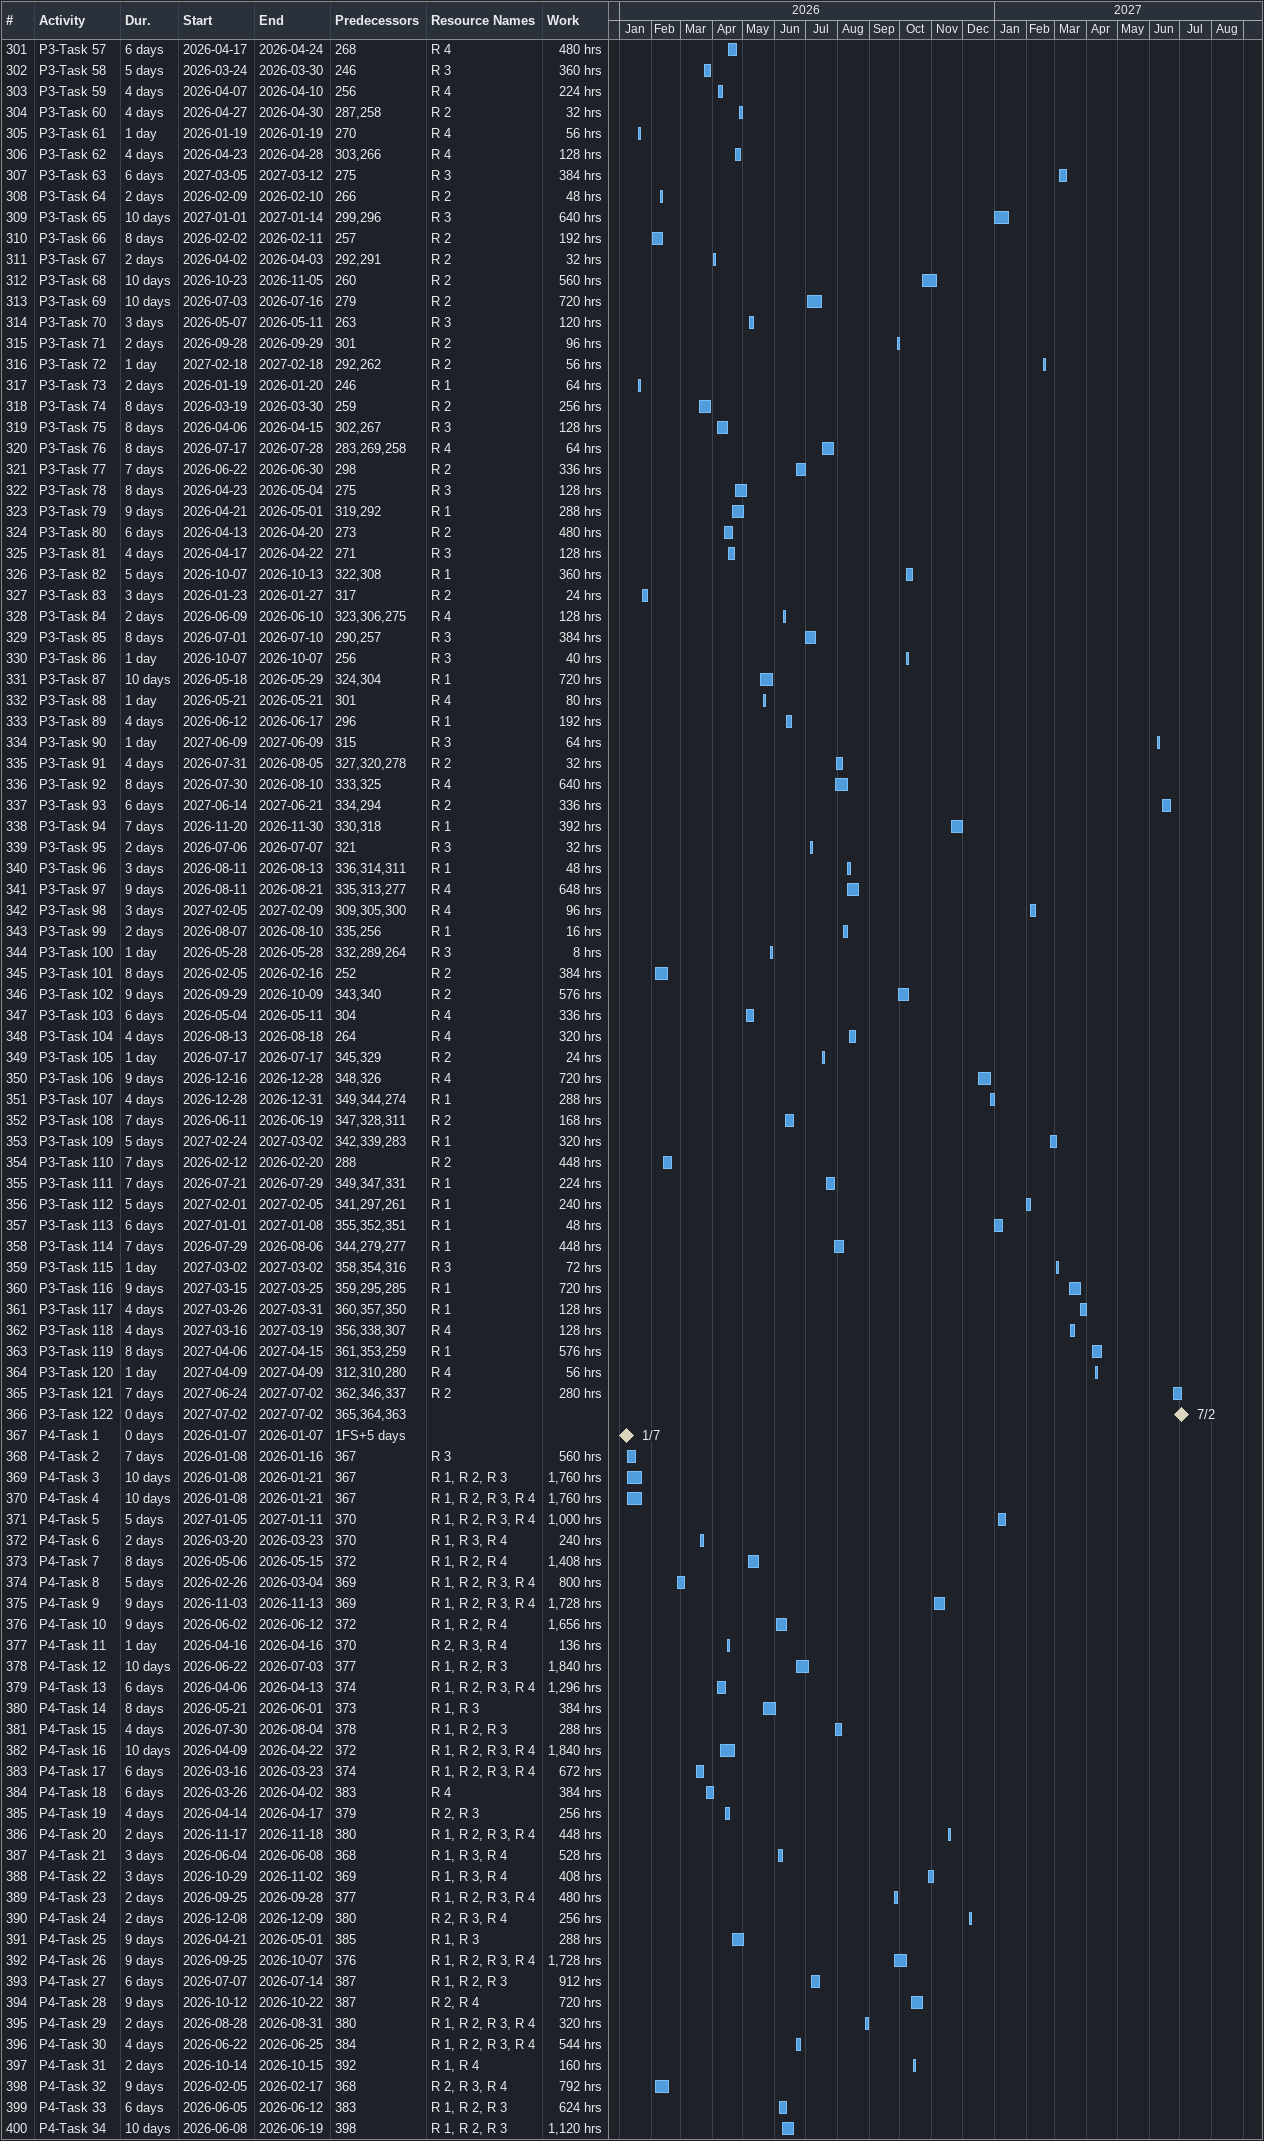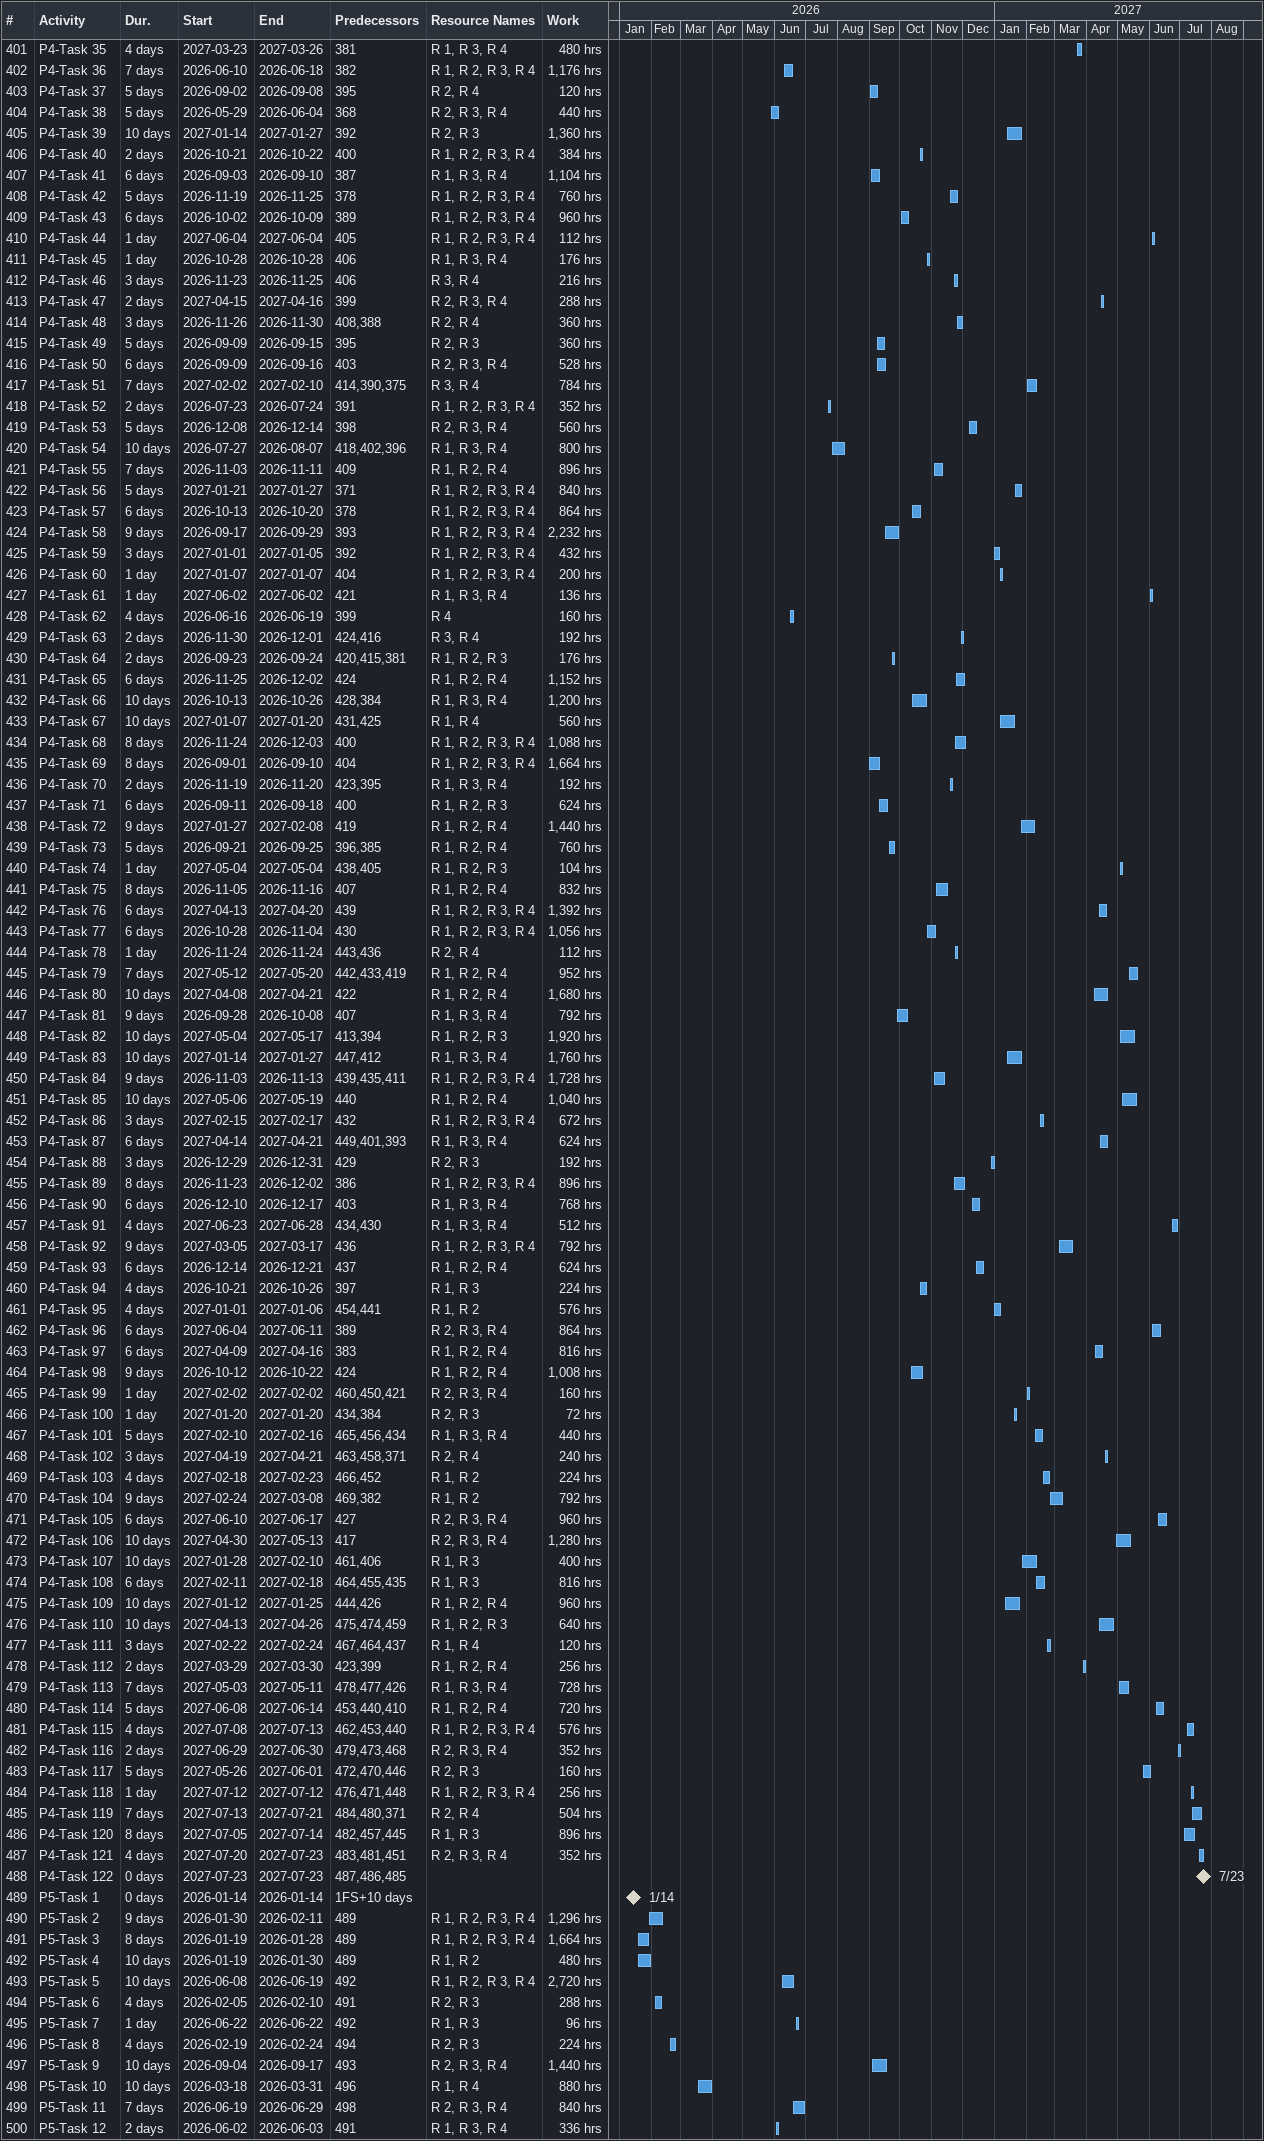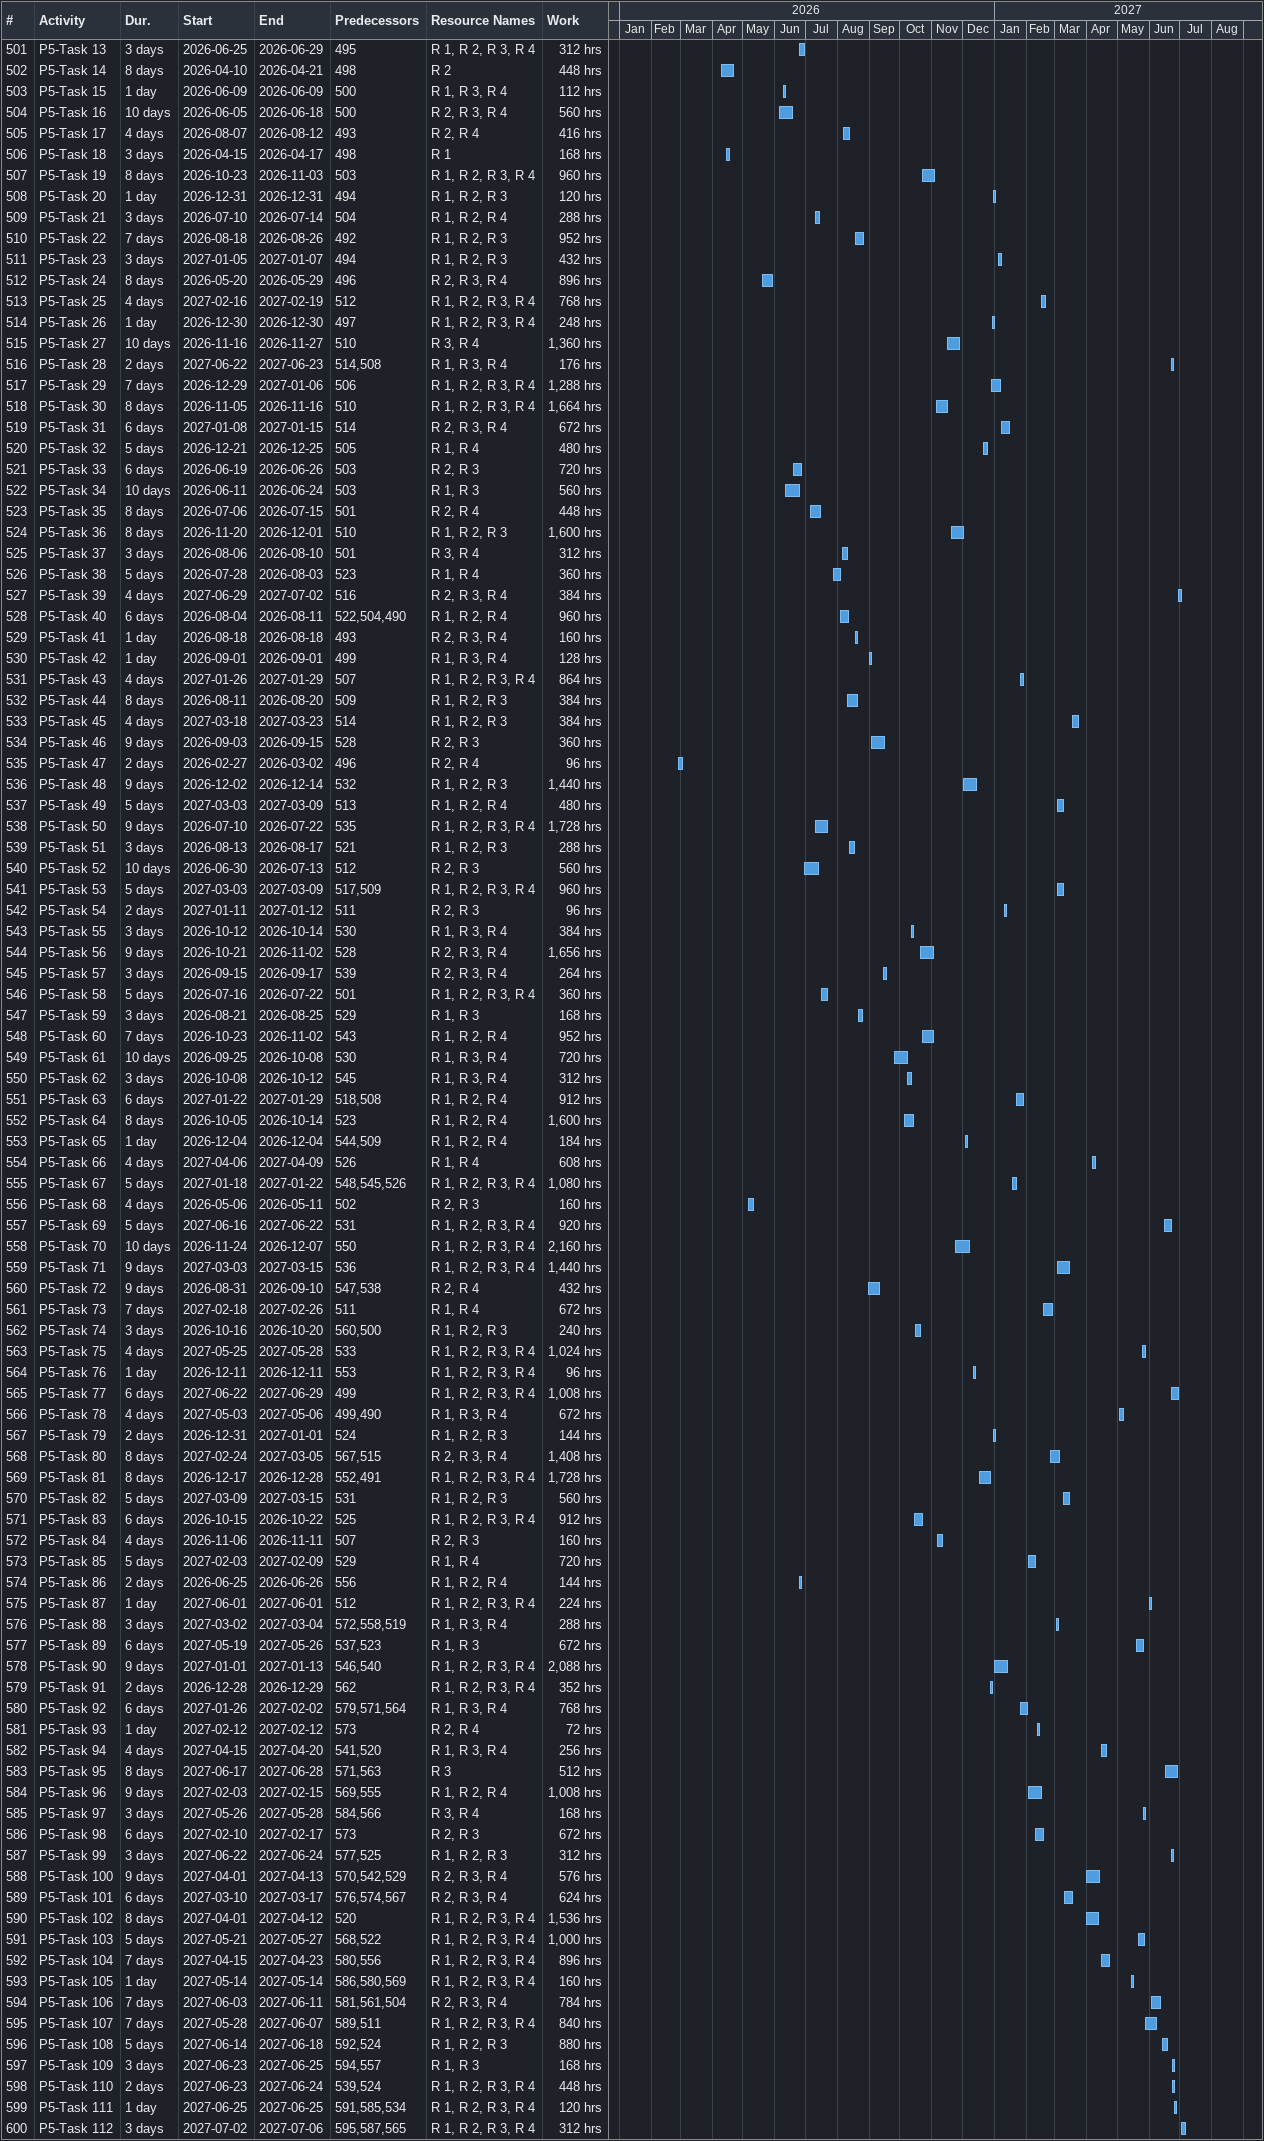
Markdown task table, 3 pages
| ID | Task | Duration | Start | Finish | Predecessors | Resources | Work (h) |
|---|---|---|---|---|---|---|---|
| 301 | P3-Task 57 | 6d | 2026-04-17 | 2026-04-24 | 268 | R 4 | 480 |
| 302 | P3-Task 58 | 5d | 2026-03-24 | 2026-03-30 | 246 | R 3 | 360 |
| 303 | P3-Task 59 | 4d | 2026-04-07 | 2026-04-10 | 256 | R 4 | 224 |
| 304 | P3-Task 60 | 4d | 2026-04-27 | 2026-04-30 | 287, 258 | R 2 | 32 |
| 305 | P3-Task 61 | 1d | 2026-01-19 | 2026-01-19 | 270 | R 4 | 56 |
| 306 | P3-Task 62 | 4d | 2026-04-23 | 2026-04-28 | 303, 266 | R 4 | 128 |
| 307 | P3-Task 63 | 6d | 2027-03-05 | 2027-03-12 | 275 | R 3 | 384 |
| 308 | P3-Task 64 | 2d | 2026-02-09 | 2026-02-10 | 266 | R 2 | 48 |
| 309 | P3-Task 65 | 10d | 2027-01-01 | 2027-01-14 | 299, 296 | R 3 | 640 |
| 310 | P3-Task 66 | 8d | 2026-02-02 | 2026-02-11 | 257 | R 2 | 192 |
| 311 | P3-Task 67 | 2d | 2026-04-02 | 2026-04-03 | 292, 291 | R 2 | 32 |
| 312 | P3-Task 68 | 10d | 2026-10-23 | 2026-11-05 | 260 | R 2 | 560 |
| 313 | P3-Task 69 | 10d | 2026-07-03 | 2026-07-16 | 279 | R 2 | 720 |
| 314 | P3-Task 70 | 3d | 2026-05-07 | 2026-05-11 | 263 | R 3 | 120 |
| 315 | P3-Task 71 | 2d | 2026-09-28 | 2026-09-29 | 301 | R 2 | 96 |
| 316 | P3-Task 72 | 1d | 2027-02-18 | 2027-02-18 | 292, 262 | R 2 | 56 |
| 317 | P3-Task 73 | 2d | 2026-01-19 | 2026-01-20 | 246 | R 1 | 64 |
| 318 | P3-Task 74 | 8d | 2026-03-19 | 2026-03-30 | 259 | R 2 | 256 |
| 319 | P3-Task 75 | 8d | 2026-04-06 | 2026-04-15 | 302, 267 | R 3 | 128 |
| 320 | P3-Task 76 | 8d | 2026-07-17 | 2026-07-28 | 283, 269, 258 | R 4 | 64 |
| 321 | P3-Task 77 | 7d | 2026-06-22 | 2026-06-30 | 298 | R 2 | 336 |
| 322 | P3-Task 78 | 8d | 2026-04-23 | 2026-05-04 | 275 | R 3 | 128 |
| 323 | P3-Task 79 | 9d | 2026-04-21 | 2026-05-01 | 319, 292 | R 1 | 288 |
| 324 | P3-Task 80 | 6d | 2026-04-13 | 2026-04-20 | 273 | R 2 | 480 |
| 325 | P3-Task 81 | 4d | 2026-04-17 | 2026-04-22 | 271 | R 3 | 128 |
| 326 | P3-Task 82 | 5d | 2026-10-07 | 2026-10-13 | 322, 308 | R 1 | 360 |
| 327 | P3-Task 83 | 3d | 2026-01-23 | 2026-01-27 | 317 | R 2 | 24 |
| 328 | P3-Task 84 | 2d | 2026-06-09 | 2026-06-10 | 323, 306, 275 | R 4 | 128 |
| 329 | P3-Task 85 | 8d | 2026-07-01 | 2026-07-10 | 290, 257 | R 3 | 384 |
| 330 | P3-Task 86 | 1d | 2026-10-07 | 2026-10-07 | 256 | R 3 | 40 |
| 331 | P3-Task 87 | 10d | 2026-05-18 | 2026-05-29 | 324, 304 | R 1 | 720 |
| 332 | P3-Task 88 | 1d | 2026-05-21 | 2026-05-21 | 301 | R 4 | 80 |
| 333 | P3-Task 89 | 4d | 2026-06-12 | 2026-06-17 | 296 | R 1 | 192 |
| 334 | P3-Task 90 | 1d | 2027-06-09 | 2027-06-09 | 315 | R 3 | 64 |
| 335 | P3-Task 91 | 4d | 2026-07-31 | 2026-08-05 | 327, 320, 278 | R 2 | 32 |
| 336 | P3-Task 92 | 8d | 2026-07-30 | 2026-08-10 | 333, 325 | R 4 | 640 |
| 337 | P3-Task 93 | 6d | 2027-06-14 | 2027-06-21 | 334, 294 | R 2 | 336 |
| 338 | P3-Task 94 | 7d | 2026-11-20 | 2026-11-30 | 330, 318 | R 1 | 392 |
| 339 | P3-Task 95 | 2d | 2026-07-06 | 2026-07-07 | 321 | R 3 | 32 |
| 340 | P3-Task 96 | 3d | 2026-08-11 | 2026-08-13 | 336, 314, 311 | R 1 | 48 |
| 341 | P3-Task 97 | 9d | 2026-08-11 | 2026-08-21 | 335, 313, 277 | R 4 | 648 |
| 342 | P3-Task 98 | 3d | 2027-02-05 | 2027-02-09 | 309, 305, 300 | R 4 | 96 |
| 343 | P3-Task 99 | 2d | 2026-08-07 | 2026-08-10 | 335, 256 | R 1 | 16 |
| 344 | P3-Task 100 | 1d | 2026-05-28 | 2026-05-28 | 332, 289, 264 | R 3 | 8 |
| 345 | P3-Task 101 | 8d | 2026-02-05 | 2026-02-16 | 252 | R 2 | 384 |
| 346 | P3-Task 102 | 9d | 2026-09-29 | 2026-10-09 | 343, 340 | R 2 | 576 |
| 347 | P3-Task 103 | 6d | 2026-05-04 | 2026-05-11 | 304 | R 4 | 336 |
| 348 | P3-Task 104 | 4d | 2026-08-13 | 2026-08-18 | 264 | R 4 | 320 |
| 349 | P3-Task 105 | 1d | 2026-07-17 | 2026-07-17 | 345, 329 | R 2 | 24 |
| 350 | P3-Task 106 | 9d | 2026-12-16 | 2026-12-28 | 348, 326 | R 4 | 720 |
| 351 | P3-Task 107 | 4d | 2026-12-28 | 2026-12-31 | 349, 344, 274 | R 1 | 288 |
| 352 | P3-Task 108 | 7d | 2026-06-11 | 2026-06-19 | 347, 328, 311 | R 2 | 168 |
| 353 | P3-Task 109 | 5d | 2027-02-24 | 2027-03-02 | 342, 339, 283 | R 1 | 320 |
| 354 | P3-Task 110 | 7d | 2026-02-12 | 2026-02-20 | 288 | R 2 | 448 |
| 355 | P3-Task 111 | 7d | 2026-07-21 | 2026-07-29 | 349, 347, 331 | R 1 | 224 |
| 356 | P3-Task 112 | 5d | 2027-02-01 | 2027-02-05 | 341, 297, 261 | R 1 | 240 |
| 357 | P3-Task 113 | 6d | 2027-01-01 | 2027-01-08 | 355, 352, 351 | R 1 | 48 |
| 358 | P3-Task 114 | 7d | 2026-07-29 | 2026-08-06 | 344, 279, 277 | R 1 | 448 |
| 359 | P3-Task 115 | 1d | 2027-03-02 | 2027-03-02 | 358, 354, 316 | R 3 | 72 |
| 360 | P3-Task 116 | 9d | 2027-03-15 | 2027-03-25 | 359, 295, 285 | R 1 | 720 |
| 361 | P3-Task 117 | 4d | 2027-03-26 | 2027-03-31 | 360, 357, 350 | R 1 | 128 |
| 362 | P3-Task 118 | 4d | 2027-03-16 | 2027-03-19 | 356, 338, 307 | R 4 | 128 |
| 363 | P3-Task 119 | 8d | 2027-04-06 | 2027-04-15 | 361, 353, 259 | R 1 | 576 |
| 364 | P3-Task 120 | 1d | 2027-04-09 | 2027-04-09 | 312, 310, 280 | R 4 | 56 |
| 365 | P3-Task 121 | 7d | 2027-06-24 | 2027-07-02 | 362, 346, 337 | R 2 | 280 |
| 366 | P3-Task 122 | 0d | 2027-07-02 | 2027-07-02 | 365, 364, 363 |  |  |
| 367 | P4-Task 1 | 0d | 2026-01-07 | 2026-01-07 | 1FS+5d |  |  |
| 368 | P4-Task 2 | 7d | 2026-01-08 | 2026-01-16 | 367 | R 3 | 560 |
| 369 | P4-Task 3 | 10d | 2026-01-08 | 2026-01-21 | 367 | R 1, R 2, R 3 | 1760 |
| 370 | P4-Task 4 | 10d | 2026-01-08 | 2026-01-21 | 367 | R 1, R 2, R 3, R 4 | 1760 |
| 371 | P4-Task 5 | 5d | 2027-01-05 | 2027-01-11 | 370 | R 1, R 2, R 3, R 4 | 1000 |
| 372 | P4-Task 6 | 2d | 2026-03-20 | 2026-03-23 | 370 | R 1, R 3, R 4 | 240 |
| 373 | P4-Task 7 | 8d | 2026-05-06 | 2026-05-15 | 372 | R 1, R 2, R 4 | 1408 |
| 374 | P4-Task 8 | 5d | 2026-02-26 | 2026-03-04 | 369 | R 1, R 2, R 3, R 4 | 800 |
| 375 | P4-Task 9 | 9d | 2026-11-03 | 2026-11-13 | 369 | R 1, R 2, R 3, R 4 | 1728 |
| 376 | P4-Task 10 | 9d | 2026-06-02 | 2026-06-12 | 372 | R 1, R 2, R 4 | 1656 |
| 377 | P4-Task 11 | 1d | 2026-04-16 | 2026-04-16 | 370 | R 2, R 3, R 4 | 136 |
| 378 | P4-Task 12 | 10d | 2026-06-22 | 2026-07-03 | 377 | R 1, R 2, R 3 | 1840 |
| 379 | P4-Task 13 | 6d | 2026-04-06 | 2026-04-13 | 374 | R 1, R 2, R 3, R 4 | 1296 |
| 380 | P4-Task 14 | 8d | 2026-05-21 | 2026-06-01 | 373 | R 1, R 3 | 384 |
| 381 | P4-Task 15 | 4d | 2026-07-30 | 2026-08-04 | 378 | R 1, R 2, R 3 | 288 |
| 382 | P4-Task 16 | 10d | 2026-04-09 | 2026-04-22 | 372 | R 1, R 2, R 3, R 4 | 1840 |
| 383 | P4-Task 17 | 6d | 2026-03-16 | 2026-03-23 | 374 | R 1, R 2, R 3, R 4 | 672 |
| 384 | P4-Task 18 | 6d | 2026-03-26 | 2026-04-02 | 383 | R 4 | 384 |
| 385 | P4-Task 19 | 4d | 2026-04-14 | 2026-04-17 | 379 | R 2, R 3 | 256 |
| 386 | P4-Task 20 | 2d | 2026-11-17 | 2026-11-18 | 380 | R 1, R 2, R 3, R 4 | 448 |
| 387 | P4-Task 21 | 3d | 2026-06-04 | 2026-06-08 | 368 | R 1, R 3, R 4 | 528 |
| 388 | P4-Task 22 | 3d | 2026-10-29 | 2026-11-02 | 369 | R 1, R 3, R 4 | 408 |
| 389 | P4-Task 23 | 2d | 2026-09-25 | 2026-09-28 | 377 | R 1, R 2, R 3, R 4 | 480 |
| 390 | P4-Task 24 | 2d | 2026-12-08 | 2026-12-09 | 380 | R 2, R 3, R 4 | 256 |
| 391 | P4-Task 25 | 9d | 2026-04-21 | 2026-05-01 | 385 | R 1, R 3 | 288 |
| 392 | P4-Task 26 | 9d | 2026-09-25 | 2026-10-07 | 376 | R 1, R 2, R 3, R 4 | 1728 |
| 393 | P4-Task 27 | 6d | 2026-07-07 | 2026-07-14 | 387 | R 1, R 2, R 3 | 912 |
| 394 | P4-Task 28 | 9d | 2026-10-12 | 2026-10-22 | 387 | R 2, R 4 | 720 |
| 395 | P4-Task 29 | 2d | 2026-08-28 | 2026-08-31 | 380 | R 1, R 2, R 3, R 4 | 320 |
| 396 | P4-Task 30 | 4d | 2026-06-22 | 2026-06-25 | 384 | R 1, R 2, R 3, R 4 | 544 |
| 397 | P4-Task 31 | 2d | 2026-10-14 | 2026-10-15 | 392 | R 1, R 4 | 160 |
| 398 | P4-Task 32 | 9d | 2026-02-05 | 2026-02-17 | 368 | R 2, R 3, R 4 | 792 |
| 399 | P4-Task 33 | 6d | 2026-06-05 | 2026-06-12 | 383 | R 1, R 2, R 3 | 624 |
| 400 | P4-Task 34 | 10d | 2026-06-08 | 2026-06-19 | 398 | R 1, R 2, R 3 | 1120 |
| 401 | P4-Task 35 | 4d | 2027-03-23 | 2027-03-26 | 381 | R 1, R 3, R 4 | 480 |
| 402 | P4-Task 36 | 7d | 2026-06-10 | 2026-06-18 | 382 | R 1, R 2, R 3, R 4 | 1176 |
| 403 | P4-Task 37 | 5d | 2026-09-02 | 2026-09-08 | 395 | R 2, R 4 | 120 |
| 404 | P4-Task 38 | 5d | 2026-05-29 | 2026-06-04 | 368 | R 2, R 3, R 4 | 440 |
| 405 | P4-Task 39 | 10d | 2027-01-14 | 2027-01-27 | 392 | R 2, R 3 | 1360 |
| 406 | P4-Task 40 | 2d | 2026-10-21 | 2026-10-22 | 400 | R 1, R 2, R 3, R 4 | 384 |
| 407 | P4-Task 41 | 6d | 2026-09-03 | 2026-09-10 | 387 | R 1, R 3, R 4 | 1104 |
| 408 | P4-Task 42 | 5d | 2026-11-19 | 2026-11-25 | 378 | R 1, R 2, R 3, R 4 | 760 |
| 409 | P4-Task 43 | 6d | 2026-10-02 | 2026-10-09 | 389 | R 1, R 2, R 3, R 4 | 960 |
| 410 | P4-Task 44 | 1d | 2027-06-04 | 2027-06-04 | 405 | R 1, R 2, R 3, R 4 | 112 |
| 411 | P4-Task 45 | 1d | 2026-10-28 | 2026-10-28 | 406 | R 1, R 3, R 4 | 176 |
| 412 | P4-Task 46 | 3d | 2026-11-23 | 2026-11-25 | 406 | R 3, R 4 | 216 |
| 413 | P4-Task 47 | 2d | 2027-04-15 | 2027-04-16 | 399 | R 2, R 3, R 4 | 288 |
| 414 | P4-Task 48 | 3d | 2026-11-26 | 2026-11-30 | 408, 388 | R 2, R 4 | 360 |
| 415 | P4-Task 49 | 5d | 2026-09-09 | 2026-09-15 | 395 | R 2, R 3 | 360 |
| 416 | P4-Task 50 | 6d | 2026-09-09 | 2026-09-16 | 403 | R 2, R 3, R 4 | 528 |
| 417 | P4-Task 51 | 7d | 2027-02-02 | 2027-02-10 | 414, 390, 375 | R 3, R 4 | 784 |
| 418 | P4-Task 52 | 2d | 2026-07-23 | 2026-07-24 | 391 | R 1, R 2, R 3, R 4 | 352 |
| 419 | P4-Task 53 | 5d | 2026-12-08 | 2026-12-14 | 398 | R 2, R 3, R 4 | 560 |
| 420 | P4-Task 54 | 10d | 2026-07-27 | 2026-08-07 | 418, 402, 396 | R 1, R 3, R 4 | 800 |
| 421 | P4-Task 55 | 7d | 2026-11-03 | 2026-11-11 | 409 | R 1, R 2, R 4 | 896 |
| 422 | P4-Task 56 | 5d | 2027-01-21 | 2027-01-27 | 371 | R 1, R 2, R 3, R 4 | 840 |
| 423 | P4-Task 57 | 6d | 2026-10-13 | 2026-10-20 | 378 | R 1, R 2, R 3, R 4 | 864 |
| 424 | P4-Task 58 | 9d | 2026-09-17 | 2026-09-29 | 393 | R 1, R 2, R 3, R 4 | 2232 |
| 425 | P4-Task 59 | 3d | 2027-01-01 | 2027-01-05 | 392 | R 1, R 2, R 3, R 4 | 432 |
| 426 | P4-Task 60 | 1d | 2027-01-07 | 2027-01-07 | 404 | R 1, R 2, R 3, R 4 | 200 |
| 427 | P4-Task 61 | 1d | 2027-06-02 | 2027-06-02 | 421 | R 1, R 3, R 4 | 136 |
| 428 | P4-Task 62 | 4d | 2026-06-16 | 2026-06-19 | 399 | R 4 | 160 |
| 429 | P4-Task 63 | 2d | 2026-11-30 | 2026-12-01 | 424, 416 | R 3, R 4 | 192 |
| 430 | P4-Task 64 | 2d | 2026-09-23 | 2026-09-24 | 420, 415, 381 | R 1, R 2, R 3 | 176 |
| 431 | P4-Task 65 | 6d | 2026-11-25 | 2026-12-02 | 424 | R 1, R 2, R 4 | 1152 |
| 432 | P4-Task 66 | 10d | 2026-10-13 | 2026-10-26 | 428, 384 | R 1, R 3, R 4 | 1200 |
| 433 | P4-Task 67 | 10d | 2027-01-07 | 2027-01-20 | 431, 425 | R 1, R 4 | 560 |
| 434 | P4-Task 68 | 8d | 2026-11-24 | 2026-12-03 | 400 | R 1, R 2, R 3, R 4 | 1088 |
| 435 | P4-Task 69 | 8d | 2026-09-01 | 2026-09-10 | 404 | R 1, R 2, R 3, R 4 | 1664 |
| 436 | P4-Task 70 | 2d | 2026-11-19 | 2026-11-20 | 423, 395 | R 1, R 3, R 4 | 192 |
| 437 | P4-Task 71 | 6d | 2026-09-11 | 2026-09-18 | 400 | R 1, R 2, R 3 | 624 |
| 438 | P4-Task 72 | 9d | 2027-01-27 | 2027-02-08 | 419 | R 1, R 2, R 4 | 1440 |
| 439 | P4-Task 73 | 5d | 2026-09-21 | 2026-09-25 | 396, 385 | R 1, R 2, R 4 | 760 |
| 440 | P4-Task 74 | 1d | 2027-05-04 | 2027-05-04 | 438, 405 | R 1, R 2, R 3 | 104 |
| 441 | P4-Task 75 | 8d | 2026-11-05 | 2026-11-16 | 407 | R 1, R 2, R 4 | 832 |
| 442 | P4-Task 76 | 6d | 2027-04-13 | 2027-04-20 | 439 | R 1, R 2, R 3, R 4 | 1392 |
| 443 | P4-Task 77 | 6d | 2026-10-28 | 2026-11-04 | 430 | R 1, R 2, R 3, R 4 | 1056 |
| 444 | P4-Task 78 | 1d | 2026-11-24 | 2026-11-24 | 443, 436 | R 2, R 4 | 112 |
| 445 | P4-Task 79 | 7d | 2027-05-12 | 2027-05-20 | 442, 433, 419 | R 1, R 2, R 4 | 952 |
| 446 | P4-Task 80 | 10d | 2027-04-08 | 2027-04-21 | 422 | R 1, R 2, R 4 | 1680 |
| 447 | P4-Task 81 | 9d | 2026-09-28 | 2026-10-08 | 407 | R 1, R 3, R 4 | 792 |
| 448 | P4-Task 82 | 10d | 2027-05-04 | 2027-05-17 | 413, 394 | R 1, R 2, R 3 | 1920 |
| 449 | P4-Task 83 | 10d | 2027-01-14 | 2027-01-27 | 447, 412 | R 1, R 3, R 4 | 1760 |
| 450 | P4-Task 84 | 9d | 2026-11-03 | 2026-11-13 | 439, 435, 411 | R 1, R 2, R 3, R 4 | 1728 |
| 451 | P4-Task 85 | 10d | 2027-05-06 | 2027-05-19 | 440 | R 1, R 2, R 4 | 1040 |
| 452 | P4-Task 86 | 3d | 2027-02-15 | 2027-02-17 | 432 | R 1, R 2, R 3, R 4 | 672 |
| 453 | P4-Task 87 | 6d | 2027-04-14 | 2027-04-21 | 449, 401, 393 | R 1, R 3, R 4 | 624 |
| 454 | P4-Task 88 | 3d | 2026-12-29 | 2026-12-31 | 429 | R 2, R 3 | 192 |
| 455 | P4-Task 89 | 8d | 2026-11-23 | 2026-12-02 | 386 | R 1, R 2, R 3, R 4 | 896 |
| 456 | P4-Task 90 | 6d | 2026-12-10 | 2026-12-17 | 403 | R 1, R 3, R 4 | 768 |
| 457 | P4-Task 91 | 4d | 2027-06-23 | 2027-06-28 | 434, 430 | R 1, R 3, R 4 | 512 |
| 458 | P4-Task 92 | 9d | 2027-03-05 | 2027-03-17 | 436 | R 1, R 2, R 3, R 4 | 792 |
| 459 | P4-Task 93 | 6d | 2026-12-14 | 2026-12-21 | 437 | R 1, R 2, R 4 | 624 |
| 460 | P4-Task 94 | 4d | 2026-10-21 | 2026-10-26 | 397 | R 1, R 3 | 224 |
| 461 | P4-Task 95 | 4d | 2027-01-01 | 2027-01-06 | 454, 441 | R 1, R 2 | 576 |
| 462 | P4-Task 96 | 6d | 2027-06-04 | 2027-06-11 | 389 | R 2, R 3, R 4 | 864 |
| 463 | P4-Task 97 | 6d | 2027-04-09 | 2027-04-16 | 383 | R 1, R 2, R 4 | 816 |
| 464 | P4-Task 98 | 9d | 2026-10-12 | 2026-10-22 | 424 | R 1, R 2, R 4 | 1008 |
| 465 | P4-Task 99 | 1d | 2027-02-02 | 2027-02-02 | 460, 450, 421 | R 2, R 3, R 4 | 160 |
| 466 | P4-Task 100 | 1d | 2027-01-20 | 2027-01-20 | 434, 384 | R 2, R 3 | 72 |
| 467 | P4-Task 101 | 5d | 2027-02-10 | 2027-02-16 | 465, 456, 434 | R 1, R 3, R 4 | 440 |
| 468 | P4-Task 102 | 3d | 2027-04-19 | 2027-04-21 | 463, 458, 371 | R 2, R 4 | 240 |
| 469 | P4-Task 103 | 4d | 2027-02-18 | 2027-02-23 | 466, 452 | R 1, R 2 | 224 |
| 470 | P4-Task 104 | 9d | 2027-02-24 | 2027-03-08 | 469, 382 | R 1, R 2 | 792 |
| 471 | P4-Task 105 | 6d | 2027-06-10 | 2027-06-17 | 427 | R 2, R 3, R 4 | 960 |
| 472 | P4-Task 106 | 10d | 2027-04-30 | 2027-05-13 | 417 | R 2, R 3, R 4 | 1280 |
| 473 | P4-Task 107 | 10d | 2027-01-28 | 2027-02-10 | 461, 406 | R 1, R 3 | 400 |
| 474 | P4-Task 108 | 6d | 2027-02-11 | 2027-02-18 | 464, 455, 435 | R 1, R 3 | 816 |
| 475 | P4-Task 109 | 10d | 2027-01-12 | 2027-01-25 | 444, 426 | R 1, R 2, R 4 | 960 |
| 476 | P4-Task 110 | 10d | 2027-04-13 | 2027-04-26 | 475, 474, 459 | R 1, R 2, R 3 | 640 |
| 477 | P4-Task 111 | 3d | 2027-02-22 | 2027-02-24 | 467, 464, 437 | R 1, R 4 | 120 |
| 478 | P4-Task 112 | 2d | 2027-03-29 | 2027-03-30 | 423, 399 | R 1, R 2, R 4 | 256 |
| 479 | P4-Task 113 | 7d | 2027-05-03 | 2027-05-11 | 478, 477, 426 | R 1, R 3, R 4 | 728 |
| 480 | P4-Task 114 | 5d | 2027-06-08 | 2027-06-14 | 453, 440, 410 | R 1, R 2, R 4 | 720 |
| 481 | P4-Task 115 | 4d | 2027-07-08 | 2027-07-13 | 462, 453, 440 | R 1, R 2, R 3, R 4 | 576 |
| 482 | P4-Task 116 | 2d | 2027-06-29 | 2027-06-30 | 479, 473, 468 | R 2, R 3, R 4 | 352 |
| 483 | P4-Task 117 | 5d | 2027-05-26 | 2027-06-01 | 472, 470, 446 | R 2, R 3 | 160 |
| 484 | P4-Task 118 | 1d | 2027-07-12 | 2027-07-12 | 476, 471, 448 | R 1, R 2, R 3, R 4 | 256 |
| 485 | P4-Task 119 | 7d | 2027-07-13 | 2027-07-21 | 484, 480, 371 | R 2, R 4 | 504 |
| 486 | P4-Task 120 | 8d | 2027-07-05 | 2027-07-14 | 482, 457, 445 | R 1, R 3 | 896 |
| 487 | P4-Task 121 | 4d | 2027-07-20 | 2027-07-23 | 483, 481, 451 | R 2, R 3, R 4 | 352 |
| 488 | P4-Task 122 | 0d | 2027-07-23 | 2027-07-23 | 487, 486, 485 |  |  |
| 489 | P5-Task 1 | 0d | 2026-01-14 | 2026-01-14 | 1FS+10d |  |  |
| 490 | P5-Task 2 | 9d | 2026-01-30 | 2026-02-11 | 489 | R 1, R 2, R 3, R 4 | 1296 |
| 491 | P5-Task 3 | 8d | 2026-01-19 | 2026-01-28 | 489 | R 1, R 2, R 3, R 4 | 1664 |
| 492 | P5-Task 4 | 10d | 2026-01-19 | 2026-01-30 | 489 | R 1, R 2 | 480 |
| 493 | P5-Task 5 | 10d | 2026-06-08 | 2026-06-19 | 492 | R 1, R 2, R 3, R 4 | 2720 |
| 494 | P5-Task 6 | 4d | 2026-02-05 | 2026-02-10 | 491 | R 2, R 3 | 288 |
| 495 | P5-Task 7 | 1d | 2026-06-22 | 2026-06-22 | 492 | R 1, R 3 | 96 |
| 496 | P5-Task 8 | 4d | 2026-02-19 | 2026-02-24 | 494 | R 2, R 3 | 224 |
| 497 | P5-Task 9 | 10d | 2026-09-04 | 2026-09-17 | 493 | R 2, R 3, R 4 | 1440 |
| 498 | P5-Task 10 | 10d | 2026-03-18 | 2026-03-31 | 496 | R 1, R 4 | 880 |
| 499 | P5-Task 11 | 7d | 2026-06-19 | 2026-06-29 | 498 | R 2, R 3, R 4 | 840 |
| 500 | P5-Task 12 | 2d | 2026-06-02 | 2026-06-03 | 491 | R 1, R 3, R 4 | 336 |
| 501 | P5-Task 13 | 3d | 2026-06-25 | 2026-06-29 | 495 | R 1, R 2, R 3, R 4 | 312 |
| 502 | P5-Task 14 | 8d | 2026-04-10 | 2026-04-21 | 498 | R 2 | 448 |
| 503 | P5-Task 15 | 1d | 2026-06-09 | 2026-06-09 | 500 | R 1, R 3, R 4 | 112 |
| 504 | P5-Task 16 | 10d | 2026-06-05 | 2026-06-18 | 500 | R 2, R 3, R 4 | 560 |
| 505 | P5-Task 17 | 4d | 2026-08-07 | 2026-08-12 | 493 | R 2, R 4 | 416 |
| 506 | P5-Task 18 | 3d | 2026-04-15 | 2026-04-17 | 498 | R 1 | 168 |
| 507 | P5-Task 19 | 8d | 2026-10-23 | 2026-11-03 | 503 | R 1, R 2, R 3, R 4 | 960 |
| 508 | P5-Task 20 | 1d | 2026-12-31 | 2026-12-31 | 494 | R 1, R 2, R 3 | 120 |
| 509 | P5-Task 21 | 3d | 2026-07-10 | 2026-07-14 | 504 | R 1, R 2, R 4 | 288 |
| 510 | P5-Task 22 | 7d | 2026-08-18 | 2026-08-26 | 492 | R 1, R 2, R 3 | 952 |
| 511 | P5-Task 23 | 3d | 2027-01-05 | 2027-01-07 | 494 | R 1, R 2, R 3 | 432 |
| 512 | P5-Task 24 | 8d | 2026-05-20 | 2026-05-29 | 496 | R 2, R 3, R 4 | 896 |
| 513 | P5-Task 25 | 4d | 2027-02-16 | 2027-02-19 | 512 | R 1, R 2, R 3, R 4 | 768 |
| 514 | P5-Task 26 | 1d | 2026-12-30 | 2026-12-30 | 497 | R 1, R 2, R 3, R 4 | 248 |
| 515 | P5-Task 27 | 10d | 2026-11-16 | 2026-11-27 | 510 | R 3, R 4 | 1360 |
| 516 | P5-Task 28 | 2d | 2027-06-22 | 2027-06-23 | 514, 508 | R 1, R 3, R 4 | 176 |
| 517 | P5-Task 29 | 7d | 2026-12-29 | 2027-01-06 | 506 | R 1, R 2, R 3, R 4 | 1288 |
| 518 | P5-Task 30 | 8d | 2026-11-05 | 2026-11-16 | 510 | R 1, R 2, R 3, R 4 | 1664 |
| 519 | P5-Task 31 | 6d | 2027-01-08 | 2027-01-15 | 514 | R 2, R 3, R 4 | 672 |
| 520 | P5-Task 32 | 5d | 2026-12-21 | 2026-12-25 | 505 | R 1, R 4 | 480 |
| 521 | P5-Task 33 | 6d | 2026-06-19 | 2026-06-26 | 503 | R 2, R 3 | 720 |
| 522 | P5-Task 34 | 10d | 2026-06-11 | 2026-06-24 | 503 | R 1, R 3 | 560 |
| 523 | P5-Task 35 | 8d | 2026-07-06 | 2026-07-15 | 501 | R 2, R 4 | 448 |
| 524 | P5-Task 36 | 8d | 2026-11-20 | 2026-12-01 | 510 | R 1, R 2, R 3 | 1600 |
| 525 | P5-Task 37 | 3d | 2026-08-06 | 2026-08-10 | 501 | R 3, R 4 | 312 |
| 526 | P5-Task 38 | 5d | 2026-07-28 | 2026-08-03 | 523 | R 1, R 4 | 360 |
| 527 | P5-Task 39 | 4d | 2027-06-29 | 2027-07-02 | 516 | R 2, R 3, R 4 | 384 |
| 528 | P5-Task 40 | 6d | 2026-08-04 | 2026-08-11 | 522, 504, 490 | R 1, R 2, R 4 | 960 |
| 529 | P5-Task 41 | 1d | 2026-08-18 | 2026-08-18 | 493 | R 2, R 3, R 4 | 160 |
| 530 | P5-Task 42 | 1d | 2026-09-01 | 2026-09-01 | 499 | R 1, R 3, R 4 | 128 |
| 531 | P5-Task 43 | 4d | 2027-01-26 | 2027-01-29 | 507 | R 1, R 2, R 3, R 4 | 864 |
| 532 | P5-Task 44 | 8d | 2026-08-11 | 2026-08-20 | 509 | R 1, R 2, R 3 | 384 |
| 533 | P5-Task 45 | 4d | 2027-03-18 | 2027-03-23 | 514 | R 1, R 2, R 3 | 384 |
| 534 | P5-Task 46 | 9d | 2026-09-03 | 2026-09-15 | 528 | R 2, R 3 | 360 |
| 535 | P5-Task 47 | 2d | 2026-02-27 | 2026-03-02 | 496 | R 2, R 4 | 96 |
| 536 | P5-Task 48 | 9d | 2026-12-02 | 2026-12-14 | 532 | R 1, R 2, R 3 | 1440 |
| 537 | P5-Task 49 | 5d | 2027-03-03 | 2027-03-09 | 513 | R 1, R 2, R 4 | 480 |
| 538 | P5-Task 50 | 9d | 2026-07-10 | 2026-07-22 | 535 | R 1, R 2, R 3, R 4 | 1728 |
| 539 | P5-Task 51 | 3d | 2026-08-13 | 2026-08-17 | 521 | R 1, R 2, R 3 | 288 |
| 540 | P5-Task 52 | 10d | 2026-06-30 | 2026-07-13 | 512 | R 2, R 3 | 560 |
| 541 | P5-Task 53 | 5d | 2027-03-03 | 2027-03-09 | 517, 509 | R 1, R 2, R 3, R 4 | 960 |
| 542 | P5-Task 54 | 2d | 2027-01-11 | 2027-01-12 | 511 | R 2, R 3 | 96 |
| 543 | P5-Task 55 | 3d | 2026-10-12 | 2026-10-14 | 530 | R 1, R 3, R 4 | 384 |
| 544 | P5-Task 56 | 9d | 2026-10-21 | 2026-11-02 | 528 | R 2, R 3, R 4 | 1656 |
| 545 | P5-Task 57 | 3d | 2026-09-15 | 2026-09-17 | 539 | R 2, R 3, R 4 | 264 |
| 546 | P5-Task 58 | 5d | 2026-07-16 | 2026-07-22 | 501 | R 1, R 2, R 3, R 4 | 360 |
| 547 | P5-Task 59 | 3d | 2026-08-21 | 2026-08-25 | 529 | R 1, R 3 | 168 |
| 548 | P5-Task 60 | 7d | 2026-10-23 | 2026-11-02 | 543 | R 1, R 2, R 4 | 952 |
| 549 | P5-Task 61 | 10d | 2026-09-25 | 2026-10-08 | 530 | R 1, R 3, R 4 | 720 |
| 550 | P5-Task 62 | 3d | 2026-10-08 | 2026-10-12 | 545 | R 1, R 3, R 4 | 312 |
| 551 | P5-Task 63 | 6d | 2027-01-22 | 2027-01-29 | 518, 508 | R 1, R 2, R 4 | 912 |
| 552 | P5-Task 64 | 8d | 2026-10-05 | 2026-10-14 | 523 | R 1, R 2, R 4 | 1600 |
| 553 | P5-Task 65 | 1d | 2026-12-04 | 2026-12-04 | 544, 509 | R 1, R 2, R 4 | 184 |
| 554 | P5-Task 66 | 4d | 2027-04-06 | 2027-04-09 | 526 | R 1, R 4 | 608 |
| 555 | P5-Task 67 | 5d | 2027-01-18 | 2027-01-22 | 548, 545, 526 | R 1, R 2, R 3, R 4 | 1080 |
| 556 | P5-Task 68 | 4d | 2026-05-06 | 2026-05-11 | 502 | R 2, R 3 | 160 |
| 557 | P5-Task 69 | 5d | 2027-06-16 | 2027-06-22 | 531 | R 1, R 2, R 3, R 4 | 920 |
| 558 | P5-Task 70 | 10d | 2026-11-24 | 2026-12-07 | 550 | R 1, R 2, R 3, R 4 | 2160 |
| 559 | P5-Task 71 | 9d | 2027-03-03 | 2027-03-15 | 536 | R 1, R 2, R 3, R 4 | 1440 |
| 560 | P5-Task 72 | 9d | 2026-08-31 | 2026-09-10 | 547, 538 | R 2, R 4 | 432 |
| 561 | P5-Task 73 | 7d | 2027-02-18 | 2027-02-26 | 511 | R 1, R 4 | 672 |
| 562 | P5-Task 74 | 3d | 2026-10-16 | 2026-10-20 | 560, 500 | R 1, R 2, R 3 | 240 |
| 563 | P5-Task 75 | 4d | 2027-05-25 | 2027-05-28 | 533 | R 1, R 2, R 3, R 4 | 1024 |
| 564 | P5-Task 76 | 1d | 2026-12-11 | 2026-12-11 | 553 | R 1, R 2, R 3, R 4 | 96 |
| 565 | P5-Task 77 | 6d | 2027-06-22 | 2027-06-29 | 499 | R 1, R 2, R 3, R 4 | 1008 |
| 566 | P5-Task 78 | 4d | 2027-05-03 | 2027-05-06 | 499, 490 | R 1, R 3, R 4 | 672 |
| 567 | P5-Task 79 | 2d | 2026-12-31 | 2027-01-01 | 524 | R 1, R 2, R 3 | 144 |
| 568 | P5-Task 80 | 8d | 2027-02-24 | 2027-03-05 | 567, 515 | R 2, R 3, R 4 | 1408 |
| 569 | P5-Task 81 | 8d | 2026-12-17 | 2026-12-28 | 552, 491 | R 1, R 2, R 3, R 4 | 1728 |
| 570 | P5-Task 82 | 5d | 2027-03-09 | 2027-03-15 | 531 | R 1, R 2, R 3 | 560 |
| 571 | P5-Task 83 | 6d | 2026-10-15 | 2026-10-22 | 525 | R 1, R 2, R 3, R 4 | 912 |
| 572 | P5-Task 84 | 4d | 2026-11-06 | 2026-11-11 | 507 | R 2, R 3 | 160 |
| 573 | P5-Task 85 | 5d | 2027-02-03 | 2027-02-09 | 529 | R 1, R 4 | 720 |
| 574 | P5-Task 86 | 2d | 2026-06-25 | 2026-06-26 | 556 | R 1, R 2, R 4 | 144 |
| 575 | P5-Task 87 | 1d | 2027-06-01 | 2027-06-01 | 512 | R 1, R 2, R 3, R 4 | 224 |
| 576 | P5-Task 88 | 3d | 2027-03-02 | 2027-03-04 | 572, 558, 519 | R 1, R 3, R 4 | 288 |
| 577 | P5-Task 89 | 6d | 2027-05-19 | 2027-05-26 | 537, 523 | R 1, R 3 | 672 |
| 578 | P5-Task 90 | 9d | 2027-01-01 | 2027-01-13 | 546, 540 | R 1, R 2, R 3, R 4 | 2088 |
| 579 | P5-Task 91 | 2d | 2026-12-28 | 2026-12-29 | 562 | R 1, R 2, R 3, R 4 | 352 |
| 580 | P5-Task 92 | 6d | 2027-01-26 | 2027-02-02 | 579, 571, 564 | R 1, R 3, R 4 | 768 |
| 581 | P5-Task 93 | 1d | 2027-02-12 | 2027-02-12 | 573 | R 2, R 4 | 72 |
| 582 | P5-Task 94 | 4d | 2027-04-15 | 2027-04-20 | 541, 520 | R 1, R 3, R 4 | 256 |
| 583 | P5-Task 95 | 8d | 2027-06-17 | 2027-06-28 | 571, 563 | R 3 | 512 |
| 584 | P5-Task 96 | 9d | 2027-02-03 | 2027-02-15 | 569, 555 | R 1, R 2, R 4 | 1008 |
| 585 | P5-Task 97 | 3d | 2027-05-26 | 2027-05-28 | 584, 566 | R 3, R 4 | 168 |
| 586 | P5-Task 98 | 6d | 2027-02-10 | 2027-02-17 | 573 | R 2, R 3 | 672 |
| 587 | P5-Task 99 | 3d | 2027-06-22 | 2027-06-24 | 577, 525 | R 1, R 2, R 3 | 312 |
| 588 | P5-Task 100 | 9d | 2027-04-01 | 2027-04-13 | 570, 542, 529 | R 2, R 3, R 4 | 576 |
| 589 | P5-Task 101 | 6d | 2027-03-10 | 2027-03-17 | 576, 574, 567 | R 2, R 3, R 4 | 624 |
| 590 | P5-Task 102 | 8d | 2027-04-01 | 2027-04-12 | 520 | R 1, R 2, R 3, R 4 | 1536 |
| 591 | P5-Task 103 | 5d | 2027-05-21 | 2027-05-27 | 568, 522 | R 1, R 2, R 3, R 4 | 1000 |
| 592 | P5-Task 104 | 7d | 2027-04-15 | 2027-04-23 | 580, 556 | R 1, R 2, R 3, R 4 | 896 |
| 593 | P5-Task 105 | 1d | 2027-05-14 | 2027-05-14 | 586, 580, 569 | R 1, R 2, R 3, R 4 | 160 |
| 594 | P5-Task 106 | 7d | 2027-06-03 | 2027-06-11 | 581, 561, 504 | R 2, R 3, R 4 | 784 |
| 595 | P5-Task 107 | 7d | 2027-05-28 | 2027-06-07 | 589, 511 | R 1, R 2, R 3, R 4 | 840 |
| 596 | P5-Task 108 | 5d | 2027-06-14 | 2027-06-18 | 592, 524 | R 1, R 2, R 3 | 880 |
| 597 | P5-Task 109 | 3d | 2027-06-23 | 2027-06-25 | 594, 557 | R 1, R 3 | 168 |
| 598 | P5-Task 110 | 2d | 2027-06-23 | 2027-06-24 | 539, 524 | R 1, R 2, R 3, R 4 | 448 |
| 599 | P5-Task 111 | 1d | 2027-06-25 | 2027-06-25 | 591, 585, 534 | R 1, R 2, R 3, R 4 | 120 |
| 600 | P5-Task 112 | 3d | 2027-07-02 | 2027-07-06 | 595, 587, 565 | R 1, R 2, R 3, R 4 | 312 |
